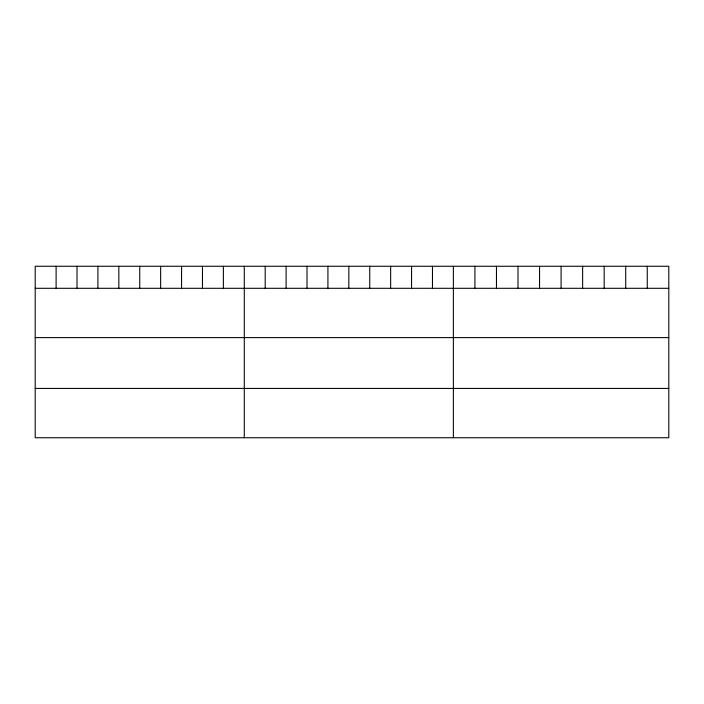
<?xml version="1.0" encoding="UTF-8"?>
<svg xmlns="http://www.w3.org/2000/svg" width="704" height="704" viewBox="0 0 704 704"><rect width="100%" height="100%" fill="white"/><g stroke="black" fill="none" stroke-linecap="round" stroke-linejoin="round"><path stroke-width="1.06" d="M668.8 288.297L668.8 437.738L35.2 437.738L35.2 266.262L668.8 266.262L668.8 288.297L35.2 288.297M35.2 337.612L668.8 337.612M35.2 388.423L668.8 388.423M647.258 266.262L647.258 288.297M625.715 266.262L625.715 288.297M604.173 266.262L604.173 288.297M582.63 266.262L582.63 288.297M561.088 266.262L561.088 288.297M539.546 266.262L539.546 288.297M518.003 266.262L518.003 288.297M496.461 266.262L496.461 288.297M474.918 266.262L474.918 288.297M453.376 266.262L453.376 437.738M432.467 266.262L432.467 288.297M411.558 266.262L411.558 288.297M390.65 266.262L390.65 288.297M369.741 266.262L369.741 288.297M348.832 266.262L348.832 288.297M327.923 266.262L327.923 288.297M307.014 266.262L307.014 288.297M286.106 266.262L286.106 288.297M265.197 266.262L265.197 288.297M244.288 266.262L244.288 437.738M223.379 266.262L223.379 288.297M202.47 266.262L202.47 288.297M181.562 266.262L181.562 288.297M160.653 266.262L160.653 288.297M139.744 266.262L139.744 288.297M118.835 266.262L118.835 288.297M97.926 266.262L97.926 288.297M77.018 266.262L77.018 288.297M56.109 266.262L56.109 288.297"/></g></svg>
